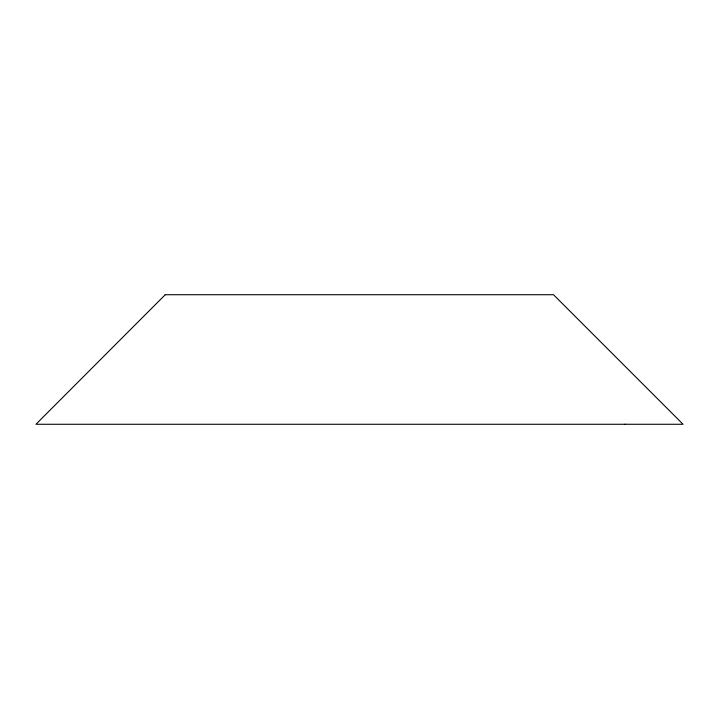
<?xml version="1.0" encoding="UTF-8"?>
<svg xmlns="http://www.w3.org/2000/svg" width="719" height="719" viewBox="0 0 719 719"><rect width="100%" height="100%" fill="white"/><g stroke="black" fill="none" stroke-linecap="round" stroke-linejoin="round"><path stroke-width="1.08" d="M624.919 424.273L625.44 424.273M165.244 294.727L35.95 424.273L683.05 424.273L553.504 294.727L165.244 294.727"/></g></svg>
